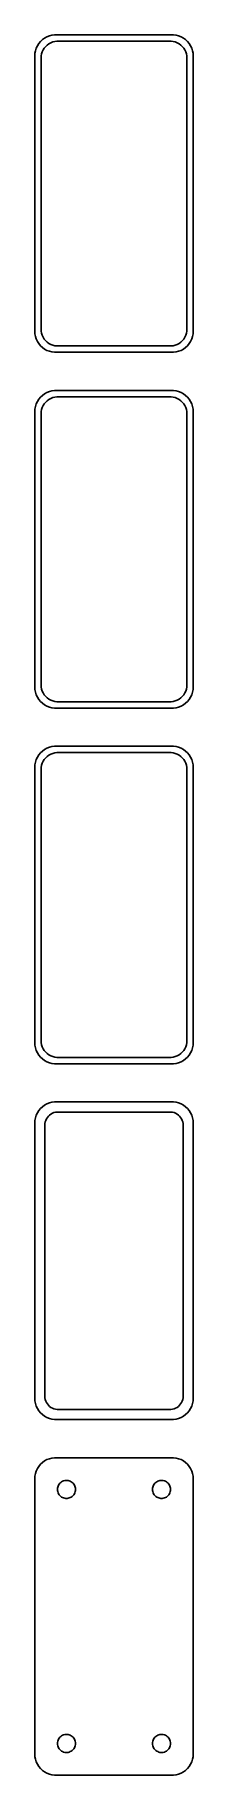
# Model space of a CAD drawing. Header units: metres. Extents: x -19 to 19, y 383 to 793.
import ezdxf

# ---------------------------------------------------------------- set-up
doc = ezdxf.new("R2010")
doc.units = ezdxf.units.M

msp = doc.modelspace()

# ---------------------------------------------------------------- linework, layer by layer
for p, q in [((-15.2951, 793.255), (-15.8789, 793.024)), ((-14.6869, 793.411), (-15.2951, 793.255)), ((-14.0639, 793.49), (-14.6869, 793.411)), ((14.0639, 793.49), (-14.0639, 793.49)), ((14.6869, 793.411), (14.0639, 793.49)), ((15.2951, 793.255), (14.6869, 793.411)), ((15.8789, 793.024), (15.2951, 793.255)), ((-18.7106, 789.127), (-18.75, 788.5)), ((-18.5929, 789.743), (-18.7106, 789.127)), ((-18.3989, 790.341), (-18.5929, 789.743)), ((-18.1315, 790.909), (-18.3989, 790.341)), ((-17.7951, 791.439), (-18.1315, 790.909)), ((-17.3948, 791.923), (-17.7951, 791.439)), ((-16.9371, 792.353), (-17.3948, 791.923)), ((-17.1243, 788.995), (-16.9691, 789.472)), ((-16.9691, 789.472), (-16.7552, 789.927)), ((-16.4291, 792.722), (-16.9371, 792.353)), ((-16.7552, 789.927), (-16.4861, 790.351)), ((-16.4861, 790.351), (-16.1659, 790.738)), ((-15.8789, 793.024), (-16.4291, 792.722)), ((-16.1659, 790.738), (-15.7997, 791.082)), ((-15.7997, 791.082), (-15.3933, 791.377)), ((-15.3933, 791.377), (-14.9531, 791.619)), ((-14.9531, 791.619), (-14.4861, 791.804)), ((-14.4861, 791.804), (-13.9995, 791.929)), ((-13.9995, 791.929), (-13.5012, 791.992)), ((-13.5012, 791.992), (13.5012, 791.992)), ((13.5012, 791.992), (13.9995, 791.929)), ((13.9995, 791.929), (14.4861, 791.804)), ((14.4861, 791.804), (14.9531, 791.619)), ((14.9531, 791.619), (15.3933, 791.377)), ((15.3933, 791.377), (15.7997, 791.082)), ((15.7997, 791.082), (16.1659, 790.738)), ((16.4291, 792.722), (15.8789, 793.024)), ((16.1659, 790.738), (16.4861, 790.351)), ((16.9371, 792.353), (16.4291, 792.722)), ((16.4861, 790.351), (16.7552, 789.927)), ((16.7552, 789.927), (16.9691, 789.472)), ((17.3948, 791.923), (16.9371, 792.353)), ((16.9691, 789.472), (17.1243, 788.995)), ((17.7951, 791.439), (17.3948, 791.923)), ((18.1315, 790.909), (17.7951, 791.439)), ((18.3989, 790.341), (18.1315, 790.909)), ((18.5929, 789.743), (18.3989, 790.341)), ((18.7106, 789.127), (18.5929, 789.743)), ((18.75, 788.5), (18.7106, 789.127)), ((-18.75, 788.5), (-18.75, 723.5)), ((-17.25, 788), (-17.2184, 788.501)), ((-17.25, 724), (-17.25, 788)), ((-17.2184, 788.501), (-17.1243, 788.995)), ((17.1243, 788.995), (17.2184, 788.501)), ((17.2184, 788.501), (17.25, 788)), ((17.25, 788), (17.25, 724)), ((18.75, 723.5), (18.75, 788.5)), ((-18.75, 723.5), (-18.7106, 722.873)), ((-17.2184, 723.499), (-17.25, 724)), ((-17.1243, 723.005), (-17.2184, 723.499)), ((17.2184, 723.499), (17.1243, 723.005)), ((17.25, 724), (17.2184, 723.499)), ((18.7106, 722.873), (18.75, 723.5)), ((-18.7106, 722.873), (-18.5929, 722.257)), ((-18.5929, 722.257), (-18.3989, 721.659)), ((-18.3989, 721.659), (-18.1315, 721.091)), ((-18.1315, 721.091), (-17.7951, 720.561)), ((-17.7951, 720.561), (-17.3948, 720.077)), ((-17.3948, 720.077), (-16.9371, 719.647)), ((-16.9691, 722.528), (-17.1243, 723.005)), ((-16.7552, 722.073), (-16.9691, 722.528)), ((-16.9371, 719.647), (-16.4291, 719.278)), ((-16.4861, 721.649), (-16.7552, 722.073)), ((-16.1659, 721.262), (-16.4861, 721.649)), ((-16.4291, 719.278), (-15.8789, 718.976)), ((-15.7997, 720.918), (-16.1659, 721.262)), ((-15.3933, 720.623), (-15.7997, 720.918)), ((-14.9531, 720.381), (-15.3933, 720.623)), ((-14.4861, 720.196), (-14.9531, 720.381)), ((-13.9995, 720.071), (-14.4861, 720.196)), ((-13.5012, 720.008), (-13.9995, 720.071)), ((13.5012, 720.008), (-13.5012, 720.008)), ((13.9995, 720.071), (13.5012, 720.008)), ((14.4861, 720.196), (13.9995, 720.071)), ((14.9531, 720.381), (14.4861, 720.196)), ((15.3933, 720.623), (14.9531, 720.381)), ((15.7997, 720.918), (15.3933, 720.623)), ((16.1659, 721.262), (15.7997, 720.918)), ((15.8789, 718.976), (16.4291, 719.278)), ((16.4861, 721.649), (16.1659, 721.262)), ((16.4291, 719.278), (16.9371, 719.647)), ((16.7552, 722.073), (16.4861, 721.649)), ((16.9691, 722.528), (16.7552, 722.073)), ((16.9371, 719.647), (17.3948, 720.077)), ((17.1243, 723.005), (16.9691, 722.528)), ((17.3948, 720.077), (17.7951, 720.561)), ((17.7951, 720.561), (18.1315, 721.091)), ((18.1315, 721.091), (18.3989, 721.659)), ((18.3989, 721.659), (18.5929, 722.257)), ((18.5929, 722.257), (18.7106, 722.873)), ((-15.8789, 718.976), (-15.2951, 718.745)), ((-15.2951, 718.745), (-14.6869, 718.589)), ((-14.6869, 718.589), (-14.0639, 718.51)), ((-14.0639, 718.51), (14.0639, 718.51)), ((14.0639, 718.51), (14.6869, 718.589)), ((14.6869, 718.589), (15.2951, 718.745)), ((15.2951, 718.745), (15.8789, 718.976)), ((-18.1315, 706.909), (-18.3989, 706.341)), ((-17.7951, 707.439), (-18.1315, 706.909)), ((-17.3948, 707.923), (-17.7951, 707.439)), ((-16.9371, 708.353), (-17.3948, 707.923)), ((-16.4291, 708.722), (-16.9371, 708.353)), ((-15.8789, 709.024), (-16.4291, 708.722)), ((-16.1659, 706.738), (-15.7997, 707.082)), ((-15.2951, 709.255), (-15.8789, 709.024)), ((-15.7997, 707.082), (-15.3933, 707.377)), ((-15.3933, 707.377), (-14.9531, 707.619)), ((-14.6869, 709.411), (-15.2951, 709.255)), ((-14.9531, 707.619), (-14.4861, 707.804)), ((-14.0639, 709.49), (-14.6869, 709.411)), ((-14.4861, 707.804), (-13.9995, 707.929)), ((14.0639, 709.49), (-14.0639, 709.49)), ((-13.9995, 707.929), (-13.5012, 707.992)), ((-13.5012, 707.992), (13.5012, 707.992)), ((13.5012, 707.992), (13.9995, 707.929)), ((13.9995, 707.929), (14.4861, 707.804)), ((14.6869, 709.411), (14.0639, 709.49)), ((14.4861, 707.804), (14.9531, 707.619)), ((15.2951, 709.255), (14.6869, 709.411)), ((14.9531, 707.619), (15.3933, 707.377)), ((15.8789, 709.024), (15.2951, 709.255)), ((15.3933, 707.377), (15.7997, 707.082)), ((15.7997, 707.082), (16.1659, 706.738)), ((16.4291, 708.722), (15.8789, 709.024)), ((16.9371, 708.353), (16.4291, 708.722)), ((17.3948, 707.923), (16.9371, 708.353)), ((17.7951, 707.439), (17.3948, 707.923)), ((18.1315, 706.909), (17.7951, 707.439)), ((18.3989, 706.341), (18.1315, 706.909)), ((-18.7106, 705.127), (-18.75, 704.5)), ((-18.75, 704.5), (-18.75, 639.5)), ((-18.5929, 705.743), (-18.7106, 705.127)), ((-18.3989, 706.341), (-18.5929, 705.743)), ((-17.25, 704), (-17.2184, 704.501)), ((-17.25, 640), (-17.25, 704)), ((-17.2184, 704.501), (-17.1243, 704.995)), ((-17.1243, 704.995), (-16.9691, 705.472)), ((-16.9691, 705.472), (-16.7552, 705.927)), ((-16.7552, 705.927), (-16.4861, 706.351)), ((-16.4861, 706.351), (-16.1659, 706.738)), ((16.1659, 706.738), (16.4861, 706.351)), ((16.4861, 706.351), (16.7552, 705.927)), ((16.7552, 705.927), (16.9691, 705.472)), ((16.9691, 705.472), (17.1243, 704.995)), ((17.1243, 704.995), (17.2184, 704.501)), ((17.2184, 704.501), (17.25, 704)), ((17.25, 704), (17.25, 640)), ((18.5929, 705.743), (18.3989, 706.341)), ((18.7106, 705.127), (18.5929, 705.743)), ((18.75, 704.5), (18.7106, 705.127)), ((18.75, 639.5), (18.75, 704.5)), ((-18.75, 639.5), (-18.7106, 638.873)), ((-18.7106, 638.873), (-18.5929, 638.257)), ((-18.5929, 638.257), (-18.3989, 637.659)), ((-18.3989, 637.659), (-18.1315, 637.091)), ((-18.1315, 637.091), (-17.7951, 636.561)), ((-17.2184, 639.499), (-17.25, 640)), ((-17.1243, 639.005), (-17.2184, 639.499)), ((-16.9691, 638.528), (-17.1243, 639.005)), ((-16.7552, 638.073), (-16.9691, 638.528)), ((-16.4861, 637.649), (-16.7552, 638.073)), ((-16.1659, 637.262), (-16.4861, 637.649)), ((-15.7997, 636.918), (-16.1659, 637.262)), ((16.1659, 637.262), (15.7997, 636.918)), ((16.4861, 637.649), (16.1659, 637.262)), ((16.7552, 638.073), (16.4861, 637.649)), ((16.9691, 638.528), (16.7552, 638.073)), ((17.1243, 639.005), (16.9691, 638.528)), ((17.2184, 639.499), (17.1243, 639.005)), ((17.25, 640), (17.2184, 639.499)), ((17.7951, 636.561), (18.1315, 637.091)), ((18.1315, 637.091), (18.3989, 637.659)), ((18.3989, 637.659), (18.5929, 638.257)), ((18.5929, 638.257), (18.7106, 638.873)), ((18.7106, 638.873), (18.75, 639.5)), ((-17.7951, 636.561), (-17.3948, 636.077)), ((-17.3948, 636.077), (-16.9371, 635.647)), ((-16.9371, 635.647), (-16.4291, 635.278)), ((-16.4291, 635.278), (-15.8789, 634.976)), ((-15.8789, 634.976), (-15.2951, 634.745)), ((-15.3933, 636.623), (-15.7997, 636.918)), ((-14.9531, 636.381), (-15.3933, 636.623)), ((-15.2951, 634.745), (-14.6869, 634.589)), ((-14.4861, 636.196), (-14.9531, 636.381)), ((-14.6869, 634.589), (-14.0639, 634.51)), ((-13.9995, 636.071), (-14.4861, 636.196)), ((-14.0639, 634.51), (14.0639, 634.51)), ((-13.5012, 636.008), (-13.9995, 636.071)), ((13.5012, 636.008), (-13.5012, 636.008)), ((13.9995, 636.071), (13.5012, 636.008)), ((14.4861, 636.196), (13.9995, 636.071)), ((14.0639, 634.51), (14.6869, 634.589)), ((14.9531, 636.381), (14.4861, 636.196)), ((14.6869, 634.589), (15.2951, 634.745)), ((15.3933, 636.623), (14.9531, 636.381)), ((15.2951, 634.745), (15.8789, 634.976)), ((15.7997, 636.918), (15.3933, 636.623)), ((15.8789, 634.976), (16.4291, 635.278)), ((16.4291, 635.278), (16.9371, 635.647)), ((16.9371, 635.647), (17.3948, 636.077)), ((17.3948, 636.077), (17.7951, 636.561)), ((-16.4291, 624.722), (-16.9371, 624.353)), ((-15.8789, 625.024), (-16.4291, 624.722)), ((-15.2951, 625.255), (-15.8789, 625.024)), ((-14.6869, 625.411), (-15.2951, 625.255)), ((-14.0639, 625.49), (-14.6869, 625.411)), ((14.0639, 625.49), (-14.0639, 625.49)), ((14.6869, 625.411), (14.0639, 625.49)), ((15.2951, 625.255), (14.6869, 625.411)), ((15.8789, 625.024), (15.2951, 625.255)), ((16.4291, 624.722), (15.8789, 625.024)), ((16.9371, 624.353), (16.4291, 624.722)), ((-18.7106, 621.127), (-18.75, 620.5)), ((-18.5929, 621.743), (-18.7106, 621.127)), ((-18.3989, 622.341), (-18.5929, 621.743)), ((-18.1315, 622.909), (-18.3989, 622.341)), ((-17.7951, 623.439), (-18.1315, 622.909)), ((-17.3948, 623.923), (-17.7951, 623.439)), ((-16.9371, 624.353), (-17.3948, 623.923)), ((-17.2184, 620.501), (-17.1243, 620.995)), ((-17.1243, 620.995), (-16.9691, 621.472)), ((-16.9691, 621.472), (-16.7552, 621.927)), ((-16.7552, 621.927), (-16.4861, 622.351)), ((-16.4861, 622.351), (-16.1659, 622.738)), ((-16.1659, 622.738), (-15.7997, 623.082)), ((-15.7997, 623.082), (-15.3933, 623.377)), ((-15.3933, 623.377), (-14.9531, 623.619)), ((-14.9531, 623.619), (-14.4861, 623.804)), ((-14.4861, 623.804), (-13.9995, 623.929)), ((-13.9995, 623.929), (-13.5012, 623.992)), ((-13.5012, 623.992), (13.5012, 623.992)), ((13.5012, 623.992), (13.9995, 623.929)), ((13.9995, 623.929), (14.4861, 623.804)), ((14.4861, 623.804), (14.9531, 623.619)), ((14.9531, 623.619), (15.3933, 623.377)), ((15.3933, 623.377), (15.7997, 623.082)), ((15.7997, 623.082), (16.1659, 622.738)), ((16.1659, 622.738), (16.4861, 622.351)), ((16.4861, 622.351), (16.7552, 621.927)), ((16.7552, 621.927), (16.9691, 621.472)), ((17.3948, 623.923), (16.9371, 624.353)), ((16.9691, 621.472), (17.1243, 620.995)), ((17.1243, 620.995), (17.2184, 620.501)), ((17.7951, 623.439), (17.3948, 623.923)), ((18.1315, 622.909), (17.7951, 623.439)), ((18.3989, 622.341), (18.1315, 622.909)), ((18.5929, 621.743), (18.3989, 622.341)), ((18.7106, 621.127), (18.5929, 621.743)), ((18.75, 620.5), (18.7106, 621.127)), ((-18.75, 620.5), (-18.75, 555.5)), ((-17.25, 620), (-17.2184, 620.501)), ((-17.25, 556), (-17.25, 620)), ((17.2184, 620.501), (17.25, 620)), ((17.25, 620), (17.25, 556)), ((18.75, 555.5), (18.75, 620.5)), ((-18.75, 555.5), (-18.7106, 554.873)), ((-18.7106, 554.873), (-18.5929, 554.257)), ((-17.2184, 555.499), (-17.25, 556)), ((-17.1243, 555.005), (-17.2184, 555.499)), ((-16.9691, 554.528), (-17.1243, 555.005)), ((17.1243, 555.005), (16.9691, 554.528)), ((17.2184, 555.499), (17.1243, 555.005)), ((17.25, 556), (17.2184, 555.499)), ((18.5929, 554.257), (18.7106, 554.873)), ((18.7106, 554.873), (18.75, 555.5)), ((-18.5929, 554.257), (-18.3989, 553.659)), ((-18.3989, 553.659), (-18.1315, 553.091)), ((-18.1315, 553.091), (-17.7951, 552.561)), ((-17.7951, 552.561), (-17.3948, 552.077)), ((-17.3948, 552.077), (-16.9371, 551.647)), ((-16.7552, 554.073), (-16.9691, 554.528)), ((-16.9371, 551.647), (-16.4291, 551.278)), ((-16.4861, 553.649), (-16.7552, 554.073)), ((-16.1659, 553.262), (-16.4861, 553.649)), ((-16.4291, 551.278), (-15.8789, 550.976)), ((-15.7997, 552.918), (-16.1659, 553.262)), ((-15.8789, 550.976), (-15.2951, 550.745)), ((-15.3933, 552.623), (-15.7997, 552.918)), ((-14.9531, 552.381), (-15.3933, 552.623)), ((-15.2951, 550.745), (-14.6869, 550.589)), ((-14.4861, 552.196), (-14.9531, 552.381)), ((-13.9995, 552.071), (-14.4861, 552.196)), ((-13.5012, 552.008), (-13.9995, 552.071)), ((13.5012, 552.008), (-13.5012, 552.008)), ((13.9995, 552.071), (13.5012, 552.008)), ((14.4861, 552.196), (13.9995, 552.071)), ((14.9531, 552.381), (14.4861, 552.196)), ((14.6869, 550.589), (15.2951, 550.745)), ((15.3933, 552.623), (14.9531, 552.381)), ((15.2951, 550.745), (15.8789, 550.976)), ((15.7997, 552.918), (15.3933, 552.623)), ((16.1659, 553.262), (15.7997, 552.918)), ((15.8789, 550.976), (16.4291, 551.278)), ((16.4861, 553.649), (16.1659, 553.262)), ((16.4291, 551.278), (16.9371, 551.647)), ((16.7552, 554.073), (16.4861, 553.649)), ((16.9691, 554.528), (16.7552, 554.073)), ((16.9371, 551.647), (17.3948, 552.077)), ((17.3948, 552.077), (17.7951, 552.561)), ((17.7951, 552.561), (18.1315, 553.091)), ((18.1315, 553.091), (18.3989, 553.659)), ((18.3989, 553.659), (18.5929, 554.257)), ((-14.6869, 550.589), (-14.0639, 550.51)), ((-14.0639, 550.51), (14.0639, 550.51)), ((14.0639, 550.51), (14.6869, 550.589)), ((-18.1315, 538.909), (-18.3989, 538.341)), ((-17.7951, 539.439), (-18.1315, 538.909)), ((-17.3948, 539.923), (-17.7951, 539.439)), ((-16.9371, 540.353), (-17.3948, 539.923)), ((-16.4291, 540.722), (-16.9371, 540.353)), ((-15.8789, 541.024), (-16.4291, 540.722)), ((-15.2951, 541.255), (-15.8789, 541.024)), ((-15.5192, 538.131), (-15.2342, 538.399)), ((-14.6869, 541.411), (-15.2951, 541.255)), ((-15.2342, 538.399), (-14.918, 538.628)), ((-14.918, 538.628), (-14.5754, 538.817)), ((-14.0639, 541.49), (-14.6869, 541.411)), ((-14.5754, 538.817), (-14.2119, 538.961)), ((-14.2119, 538.961), (-13.8333, 539.058)), ((14.0639, 541.49), (-14.0639, 541.49)), ((-13.8333, 539.058), (-13.4454, 539.107)), ((-13.4454, 539.107), (13.4454, 539.107)), ((13.4454, 539.107), (13.8333, 539.058)), ((13.8333, 539.058), (14.2119, 538.961)), ((14.6869, 541.411), (14.0639, 541.49)), ((14.2119, 538.961), (14.5754, 538.817)), ((14.5754, 538.817), (14.918, 538.628)), ((15.2951, 541.255), (14.6869, 541.411)), ((14.918, 538.628), (15.2342, 538.399)), ((15.2342, 538.399), (15.5192, 538.131)), ((15.8789, 541.024), (15.2951, 541.255)), ((16.4291, 540.722), (15.8789, 541.024)), ((16.9371, 540.353), (16.4291, 540.722)), ((17.3948, 539.923), (16.9371, 540.353)), ((17.7951, 539.439), (17.3948, 539.923)), ((18.1315, 538.909), (17.7951, 539.439)), ((18.3989, 538.341), (18.1315, 538.909)), ((-18.7106, 537.127), (-18.75, 536.5)), ((-18.75, 536.5), (-18.75, 471.5)), ((-18.5929, 537.743), (-18.7106, 537.127)), ((-18.3989, 538.341), (-18.5929, 537.743)), ((-16.3629, 536), (-16.3384, 536.39)), ((-16.3629, 472), (-16.3629, 536)), ((-16.3384, 536.39), (-16.2651, 536.774)), ((-16.2651, 536.774), (-16.1443, 537.146)), ((-16.1443, 537.146), (-15.9779, 537.5)), ((-15.9779, 537.5), (-15.7684, 537.83)), ((-15.7684, 537.83), (-15.5192, 538.131)), ((15.5192, 538.131), (15.7684, 537.83)), ((15.7684, 537.83), (15.9779, 537.5)), ((15.9779, 537.5), (16.1443, 537.146)), ((16.1443, 537.146), (16.2651, 536.774)), ((16.2651, 536.774), (16.3384, 536.39)), ((16.3384, 536.39), (16.3629, 536)), ((16.3629, 536), (16.3629, 472)), ((18.5929, 537.743), (18.3989, 538.341)), ((18.7106, 537.127), (18.5929, 537.743)), ((18.75, 536.5), (18.7106, 537.127)), ((18.75, 471.5), (18.75, 536.5)), ((-18.75, 471.5), (-18.7106, 470.873)), ((-18.7106, 470.873), (-18.5929, 470.257)), ((-18.5929, 470.257), (-18.3989, 469.659)), ((-18.3989, 469.659), (-18.1315, 469.091)), ((-18.1315, 469.091), (-17.7951, 468.561)), ((-17.7951, 468.561), (-17.3948, 468.077)), ((-16.3384, 471.61), (-16.3629, 472)), ((-16.2651, 471.226), (-16.3384, 471.61)), ((-16.1443, 470.854), (-16.2651, 471.226)), ((-15.9779, 470.5), (-16.1443, 470.854)), ((-15.7684, 470.17), (-15.9779, 470.5)), ((-15.5192, 469.869), (-15.7684, 470.17)), ((-15.2342, 469.601), (-15.5192, 469.869)), ((-14.918, 469.372), (-15.2342, 469.601)), ((-14.5754, 469.183), (-14.918, 469.372)), ((-14.2119, 469.039), (-14.5754, 469.183)), ((-13.8333, 468.942), (-14.2119, 469.039)), ((-13.4454, 468.893), (-13.8333, 468.942)), ((13.4454, 468.893), (-13.4454, 468.893)), ((13.8333, 468.942), (13.4454, 468.893)), ((14.2119, 469.039), (13.8333, 468.942)), ((14.5754, 469.183), (14.2119, 469.039)), ((14.918, 469.372), (14.5754, 469.183)), ((15.2342, 469.601), (14.918, 469.372)), ((15.5192, 469.869), (15.2342, 469.601)), ((15.7684, 470.17), (15.5192, 469.869)), ((15.9779, 470.5), (15.7684, 470.17)), ((16.1443, 470.854), (15.9779, 470.5)), ((16.2651, 471.226), (16.1443, 470.854)), ((16.3384, 471.61), (16.2651, 471.226)), ((16.3629, 472), (16.3384, 471.61)), ((17.3948, 468.077), (17.7951, 468.561)), ((17.7951, 468.561), (18.1315, 469.091)), ((18.1315, 469.091), (18.3989, 469.659)), ((18.3989, 469.659), (18.5929, 470.257)), ((18.5929, 470.257), (18.7106, 470.873)), ((18.7106, 470.873), (18.75, 471.5)), ((-17.3948, 468.077), (-16.9371, 467.647)), ((-16.9371, 467.647), (-16.4291, 467.278)), ((-16.4291, 467.278), (-15.8789, 466.976)), ((-15.8789, 466.976), (-15.2951, 466.745)), ((-15.2951, 466.745), (-14.6869, 466.589)), ((-14.6869, 466.589), (-14.0639, 466.51)), ((-14.0639, 466.51), (14.0639, 466.51)), ((14.0639, 466.51), (14.6869, 466.589)), ((14.6869, 466.589), (15.2951, 466.745)), ((15.2951, 466.745), (15.8789, 466.976)), ((15.8789, 466.976), (16.4291, 467.278)), ((16.4291, 467.278), (16.9371, 467.647)), ((16.9371, 467.647), (17.3948, 468.077)), ((-16.9371, 456.353), (-17.3948, 455.923)), ((-16.4291, 456.722), (-16.9371, 456.353)), ((-15.8789, 457.024), (-16.4291, 456.722)), ((-15.2951, 457.255), (-15.8789, 457.024)), ((-14.6869, 457.411), (-15.2951, 457.255)), ((-14.0639, 457.49), (-14.6869, 457.411)), ((14.0639, 457.49), (-14.0639, 457.49)), ((14.6869, 457.411), (14.0639, 457.49)), ((15.2951, 457.255), (14.6869, 457.411)), ((15.8789, 457.024), (15.2951, 457.255)), ((16.4291, 456.722), (15.8789, 457.024)), ((16.9371, 456.353), (16.4291, 456.722)), ((17.3948, 455.923), (16.9371, 456.353)), ((-18.7106, 453.127), (-18.75, 452.5)), ((-18.75, 452.5), (-18.75, 387.5)), ((-18.5929, 453.743), (-18.7106, 453.127)), ((-18.3989, 454.341), (-18.5929, 453.743)), ((-18.1315, 454.909), (-18.3989, 454.341)), ((-17.7951, 455.439), (-18.1315, 454.909)), ((-17.3948, 455.923), (-17.7951, 455.439)), ((-11.9098, 452.031), (-11.6501, 452.097)), ((-11.6501, 452.097), (-11.3841, 452.131)), ((-11.3841, 452.131), (-11.1159, 452.131)), ((-11.1159, 452.131), (-10.8499, 452.097)), ((-10.8499, 452.097), (-10.5901, 452.031)), ((10.5901, 452.031), (10.8499, 452.097)), ((10.8499, 452.097), (11.1159, 452.131)), ((11.1159, 452.131), (11.3841, 452.131)), ((11.3841, 452.131), (11.6501, 452.097)), ((11.6501, 452.097), (11.9098, 452.031)), ((17.7951, 455.439), (17.3948, 455.923)), ((18.1315, 454.909), (17.7951, 455.439)), ((18.3989, 454.341), (18.1315, 454.909)), ((18.5929, 453.743), (18.3989, 454.341)), ((18.7106, 453.127), (18.5929, 453.743)), ((18.75, 452.5), (18.7106, 453.127)), ((18.75, 387.5), (18.75, 452.5)), ((-13.3853, 450), (-13.3685, 450.268)), ((-13.3685, 449.732), (-13.3853, 450)), ((-13.3685, 450.268), (-13.3182, 450.531)), ((-13.3182, 449.469), (-13.3685, 449.732)), ((-13.3182, 450.531), (-13.2353, 450.786)), ((-13.2353, 449.214), (-13.3182, 449.469)), ((-13.2353, 450.786), (-13.1212, 451.029)), ((-13.1212, 448.971), (-13.2353, 449.214)), ((-13.1212, 451.029), (-12.9775, 451.255)), ((-12.9775, 448.745), (-13.1212, 448.971)), ((-12.9775, 451.255), (-12.8065, 451.462)), ((-12.8065, 448.538), (-12.9775, 448.745)), ((-12.8065, 451.462), (-12.6111, 451.645)), ((-12.6111, 448.355), (-12.8065, 448.538)), ((-12.6111, 451.645), (-12.3941, 451.803)), ((-12.3941, 448.197), (-12.6111, 448.355)), ((-12.3941, 451.803), (-12.1591, 451.932)), ((-12.1591, 448.068), (-12.3941, 448.197)), ((-12.1591, 451.932), (-11.9098, 452.031)), ((-11.9098, 447.969), (-12.1591, 448.068)), ((-11.6501, 447.903), (-11.9098, 447.969)), ((-10.5901, 447.969), (-10.8499, 447.903)), ((-10.5901, 452.031), (-10.3408, 451.932)), ((-10.3408, 448.068), (-10.5901, 447.969)), ((-10.3408, 451.932), (-10.1059, 451.803)), ((-10.1059, 448.197), (-10.3408, 448.068)), ((-10.1059, 451.803), (-9.8889, 451.645)), ((-9.8889, 448.355), (-10.1059, 448.197)), ((-9.8889, 451.645), (-9.69344, 451.462)), ((-9.69344, 448.538), (-9.8889, 448.355)), ((-9.69344, 451.462), (-9.52251, 451.255)), ((-9.52251, 448.745), (-9.69344, 448.538)), ((-9.52251, 451.255), (-9.37881, 451.029)), ((-9.37881, 448.971), (-9.52251, 448.745)), ((-9.37881, 451.029), (-9.26465, 450.786)), ((-9.26465, 449.214), (-9.37881, 448.971)), ((-9.26465, 450.786), (-9.18178, 450.531)), ((-9.18178, 449.469), (-9.26465, 449.214)), ((-9.18178, 450.531), (-9.13153, 450.268)), ((-9.13153, 449.732), (-9.18178, 449.469)), ((-9.13153, 450.268), (-9.1147, 450)), ((-9.1147, 450), (-9.13153, 449.732)), ((9.1147, 450), (9.13153, 450.268)), ((9.13153, 449.732), (9.1147, 450)), ((9.13153, 450.268), (9.18178, 450.531)), ((9.18178, 449.469), (9.13153, 449.732)), ((9.18178, 450.531), (9.26465, 450.786)), ((9.26465, 449.214), (9.18178, 449.469)), ((9.26465, 450.786), (9.37881, 451.029)), ((9.37881, 448.971), (9.26465, 449.214)), ((9.37881, 451.029), (9.52251, 451.255)), ((9.52251, 448.745), (9.37881, 448.971)), ((9.52251, 451.255), (9.69344, 451.462)), ((9.69344, 448.538), (9.52251, 448.745)), ((9.69344, 451.462), (9.8889, 451.645)), ((9.8889, 448.355), (9.69344, 448.538)), ((9.8889, 451.645), (10.1059, 451.803)), ((10.1059, 448.197), (9.8889, 448.355)), ((10.1059, 451.803), (10.3408, 451.932)), ((10.3408, 448.068), (10.1059, 448.197)), ((10.3408, 451.932), (10.5901, 452.031)), ((10.5901, 447.969), (10.3408, 448.068)), ((10.8499, 447.903), (10.5901, 447.969)), ((11.9098, 447.969), (11.6501, 447.903)), ((11.9098, 452.031), (12.1591, 451.932)), ((12.1591, 448.068), (11.9098, 447.969)), ((12.1591, 451.932), (12.3941, 451.803)), ((12.3941, 448.197), (12.1591, 448.068)), ((12.3941, 451.803), (12.6111, 451.645)), ((12.6111, 448.355), (12.3941, 448.197)), ((12.6111, 451.645), (12.8065, 451.462)), ((12.8065, 448.538), (12.6111, 448.355)), ((12.8065, 451.462), (12.9775, 451.255)), ((12.9775, 448.745), (12.8065, 448.538)), ((12.9775, 451.255), (13.1212, 451.029)), ((13.1212, 448.971), (12.9775, 448.745)), ((13.1212, 451.029), (13.2353, 450.786)), ((13.2353, 449.214), (13.1212, 448.971)), ((13.2353, 450.786), (13.3182, 450.531)), ((13.3182, 449.469), (13.2353, 449.214)), ((13.3182, 450.531), (13.3685, 450.268)), ((13.3685, 449.732), (13.3182, 449.469)), ((13.3685, 450.268), (13.3853, 450)), ((13.3853, 450), (13.3685, 449.732)), ((-11.3841, 447.869), (-11.6501, 447.903)), ((-11.1159, 447.869), (-11.3841, 447.869)), ((-10.8499, 447.903), (-11.1159, 447.869)), ((11.1159, 447.869), (10.8499, 447.903)), ((11.3841, 447.869), (11.1159, 447.869)), ((11.6501, 447.903), (11.3841, 447.869)), ((-13.3685, 390.268), (-13.3182, 390.531)), ((-13.3182, 390.531), (-13.2353, 390.786)), ((-13.2353, 390.786), (-13.1212, 391.029)), ((-13.1212, 391.029), (-12.9775, 391.255)), ((-12.9775, 391.255), (-12.8065, 391.462)), ((-12.8065, 391.462), (-12.6111, 391.645)), ((-12.6111, 391.645), (-12.3941, 391.803)), ((-12.3941, 391.803), (-12.1591, 391.932)), ((-12.1591, 391.932), (-11.9098, 392.031)), ((-11.9098, 392.031), (-11.6501, 392.097)), ((-11.6501, 392.097), (-11.3841, 392.131)), ((-11.3841, 392.131), (-11.1159, 392.131)), ((-11.1159, 392.131), (-10.8499, 392.097)), ((-10.8499, 392.097), (-10.5901, 392.031)), ((-10.5901, 392.031), (-10.3408, 391.932)), ((-10.3408, 391.932), (-10.1059, 391.803)), ((-10.1059, 391.803), (-9.8889, 391.645)), ((-9.8889, 391.645), (-9.69344, 391.462)), ((-9.69344, 391.462), (-9.52251, 391.255)), ((-9.52251, 391.255), (-9.37881, 391.029)), ((-9.37881, 391.029), (-9.26465, 390.786)), ((-9.26465, 390.786), (-9.18178, 390.531)), ((-9.18178, 390.531), (-9.13153, 390.268)), ((9.13153, 390.268), (9.18178, 390.531)), ((9.18178, 390.531), (9.26465, 390.786)), ((9.26465, 390.786), (9.37881, 391.029)), ((9.37881, 391.029), (9.52251, 391.255)), ((9.52251, 391.255), (9.69344, 391.462)), ((9.69344, 391.462), (9.8889, 391.645)), ((9.8889, 391.645), (10.1059, 391.803)), ((10.1059, 391.803), (10.3408, 391.932)), ((10.3408, 391.932), (10.5901, 392.031)), ((10.5901, 392.031), (10.8499, 392.097)), ((10.8499, 392.097), (11.1159, 392.131)), ((11.1159, 392.131), (11.3841, 392.131)), ((11.3841, 392.131), (11.6501, 392.097)), ((11.6501, 392.097), (11.9098, 392.031)), ((11.9098, 392.031), (12.1591, 391.932)), ((12.1591, 391.932), (12.3941, 391.803)), ((12.3941, 391.803), (12.6111, 391.645)), ((12.6111, 391.645), (12.8065, 391.462)), ((12.8065, 391.462), (12.9775, 391.255)), ((12.9775, 391.255), (13.1212, 391.029)), ((13.1212, 391.029), (13.2353, 390.786)), ((13.2353, 390.786), (13.3182, 390.531)), ((13.3182, 390.531), (13.3685, 390.268)), ((-18.75, 387.5), (-18.7106, 386.873)), ((-18.7106, 386.873), (-18.5929, 386.257)), ((-13.3853, 390), (-13.3685, 390.268)), ((-13.3685, 389.732), (-13.3853, 390)), ((-13.3182, 389.469), (-13.3685, 389.732)), ((-13.2353, 389.214), (-13.3182, 389.469)), ((-13.1212, 388.971), (-13.2353, 389.214)), ((-12.9775, 388.745), (-13.1212, 388.971)), ((-12.8065, 388.538), (-12.9775, 388.745)), ((-12.6111, 388.355), (-12.8065, 388.538)), ((-12.3941, 388.197), (-12.6111, 388.355)), ((-12.1591, 388.068), (-12.3941, 388.197)), ((-11.9098, 387.969), (-12.1591, 388.068)), ((-11.6501, 387.903), (-11.9098, 387.969)), ((-11.3841, 387.869), (-11.6501, 387.903)), ((-11.1159, 387.869), (-11.3841, 387.869)), ((-10.8499, 387.903), (-11.1159, 387.869)), ((-10.5901, 387.969), (-10.8499, 387.903)), ((-10.3408, 388.068), (-10.5901, 387.969)), ((-10.1059, 388.197), (-10.3408, 388.068)), ((-9.8889, 388.355), (-10.1059, 388.197)), ((-9.69344, 388.538), (-9.8889, 388.355)), ((-9.52251, 388.745), (-9.69344, 388.538)), ((-9.37881, 388.971), (-9.52251, 388.745)), ((-9.26465, 389.214), (-9.37881, 388.971)), ((-9.18178, 389.469), (-9.26465, 389.214)), ((-9.13153, 389.732), (-9.18178, 389.469)), ((-9.13153, 390.268), (-9.1147, 390)), ((-9.1147, 390), (-9.13153, 389.732)), ((9.1147, 390), (9.13153, 390.268)), ((9.13153, 389.732), (9.1147, 390)), ((9.18178, 389.469), (9.13153, 389.732)), ((9.26465, 389.214), (9.18178, 389.469)), ((9.37881, 388.971), (9.26465, 389.214)), ((9.52251, 388.745), (9.37881, 388.971)), ((9.69344, 388.538), (9.52251, 388.745)), ((9.8889, 388.355), (9.69344, 388.538)), ((10.1059, 388.197), (9.8889, 388.355)), ((10.3408, 388.068), (10.1059, 388.197)), ((10.5901, 387.969), (10.3408, 388.068)), ((10.8499, 387.903), (10.5901, 387.969)), ((11.1159, 387.869), (10.8499, 387.903)), ((11.3841, 387.869), (11.1159, 387.869)), ((11.6501, 387.903), (11.3841, 387.869)), ((11.9098, 387.969), (11.6501, 387.903)), ((12.1591, 388.068), (11.9098, 387.969)), ((12.3941, 388.197), (12.1591, 388.068)), ((12.6111, 388.355), (12.3941, 388.197)), ((12.8065, 388.538), (12.6111, 388.355)), ((12.9775, 388.745), (12.8065, 388.538)), ((13.1212, 388.971), (12.9775, 388.745)), ((13.2353, 389.214), (13.1212, 388.971)), ((13.3182, 389.469), (13.2353, 389.214)), ((13.3685, 389.732), (13.3182, 389.469)), ((13.3685, 390.268), (13.3853, 390)), ((13.3853, 390), (13.3685, 389.732)), ((18.5929, 386.257), (18.7106, 386.873)), ((18.7106, 386.873), (18.75, 387.5)), ((-18.5929, 386.257), (-18.3989, 385.659)), ((-18.3989, 385.659), (-18.1315, 385.091)), ((-18.1315, 385.091), (-17.7951, 384.561)), ((-17.7951, 384.561), (-17.3948, 384.077)), ((-17.3948, 384.077), (-16.9371, 383.647)), ((-16.9371, 383.647), (-16.4291, 383.278)), ((-16.4291, 383.278), (-15.8789, 382.976)), ((-15.8789, 382.976), (-15.2951, 382.745)), ((-15.2951, 382.745), (-14.6869, 382.589)), ((-14.6869, 382.589), (-14.0639, 382.51)), ((-14.0639, 382.51), (14.0639, 382.51)), ((14.0639, 382.51), (14.6869, 382.589)), ((14.6869, 382.589), (15.2951, 382.745)), ((15.2951, 382.745), (15.8789, 382.976)), ((15.8789, 382.976), (16.4291, 383.278)), ((16.4291, 383.278), (16.9371, 383.647)), ((16.9371, 383.647), (17.3948, 384.077)), ((17.3948, 384.077), (17.7951, 384.561)), ((17.7951, 384.561), (18.1315, 385.091)), ((18.1315, 385.091), (18.3989, 385.659)), ((18.3989, 385.659), (18.5929, 386.257))]:
    msp.add_line(p, q)

doc.saveas('drawing.dxf')
